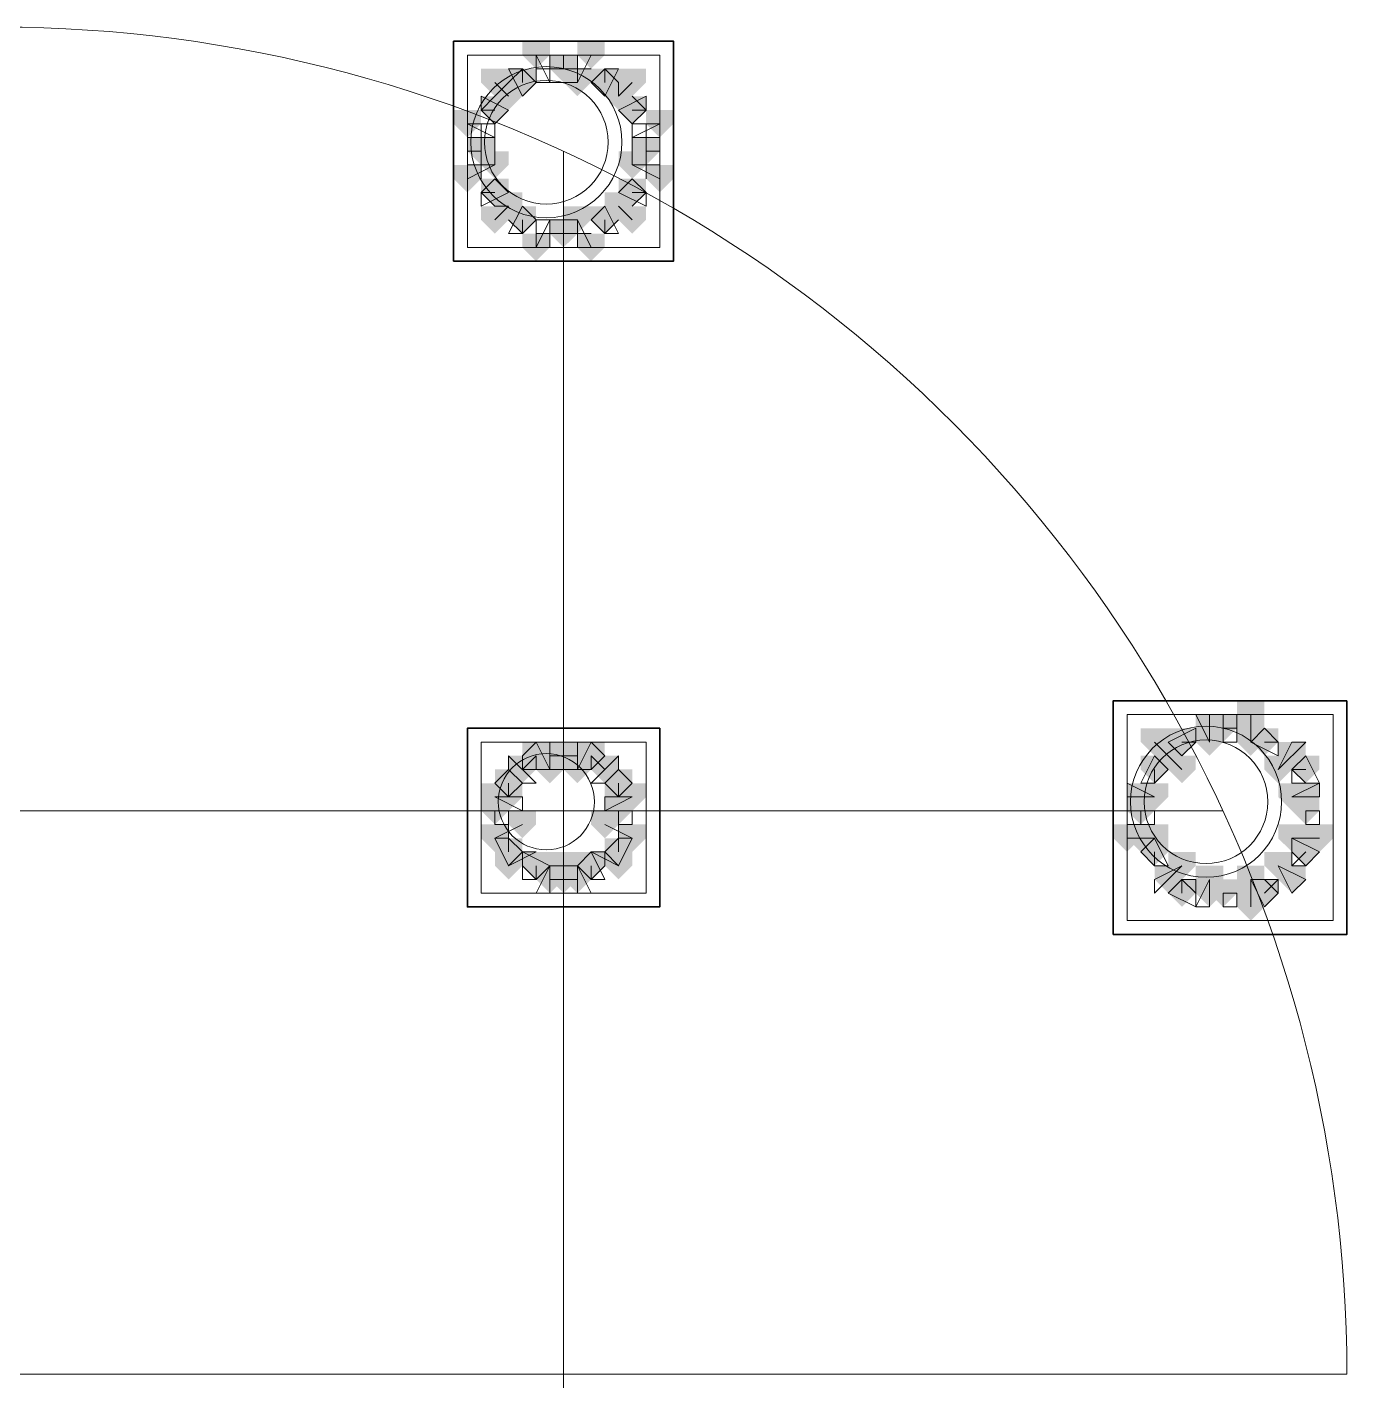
# Model space of a CAD drawing. Header units: millimetres. Extents: x 2315 to 4619, y 1334 to 1897.
# Drawn here: x 3486.15 to 3492.02, y 1541.67 to 1547.68 of the extents above; entities that cross this region are included whole.
import ezdxf

# ---------------------------------------------------------------- set-up
doc = ezdxf.new("R2010")
doc.units = ezdxf.units.MM
for name, color, linetype, true_color in [('PDF_10', 7, 'Continuous', 0x00b85c), ('PDF_AXIS', 7, 'Continuous', 0x00b85c), ('PDF_柱构件', 7, 'Continuous', 0x00b85c), ('PDF_转运站初步方案', 7, 'Continuous', 0x00b85c)]:
    doc.layers.add(name, color=color, linetype=linetype, true_color=true_color)
doc.layers.add('PDF_中心线层', color=1, linetype='Continuous')
doc.layers.add('PDF_粗实线层', color=7, linetype='Continuous')

msp = doc.modelspace()

# ---------------------------------------------------------------- hatches: boundary and pattern name
at = {"layer": 'PDF_10', "transparency": 33554559}
for points in [[(3488.5358, 1547.5601), (3488.4747, 1547.5601), (3488.4747, 1547.499), (3488.5358, 1547.4379), (3488.5969, 1547.499), (3488.5969, 1547.5601)], [(3488.5358, 1547.5601), (3488.4747, 1547.5601), (3488.4747, 1547.499), (3488.5358, 1547.4379), (3488.5969, 1547.499), (3488.5969, 1547.5601)], [(3488.3525, 1547.499), (3488.2915, 1547.499), (3488.2915, 1547.4379), (3488.3525, 1547.3768), (3488.4136, 1547.4379), (3488.4136, 1547.499)], [(3488.3525, 1547.499), (3488.2915, 1547.499), (3488.2915, 1547.4379), (3488.3525, 1547.3768), (3488.4136, 1547.4379), (3488.4136, 1547.499)], [(3488.719, 1547.499), (3488.6579, 1547.499), (3488.6579, 1547.4379), (3488.719, 1547.3768), (3488.7801, 1547.4379), (3488.7801, 1547.499)], [(3488.719, 1547.499), (3488.6579, 1547.499), (3488.6579, 1547.4379), (3488.719, 1547.3768), (3488.7801, 1547.4379), (3488.7801, 1547.499)], [(3488.2304, 1547.3768), (3488.1693, 1547.3768), (3488.1693, 1547.3157), (3488.2304, 1547.2547), (3488.2915, 1547.3157), (3488.2915, 1547.3768)], [(3488.2304, 1547.3768), (3488.1693, 1547.3768), (3488.1693, 1547.3157), (3488.2304, 1547.2547), (3488.2915, 1547.3157), (3488.2915, 1547.3768)], [(3488.8412, 1547.3768), (3488.7801, 1547.3768), (3488.7801, 1547.3157), (3488.8412, 1547.2547), (3488.9023, 1547.3157), (3488.9023, 1547.3768)], [(3488.8412, 1547.3768), (3488.7801, 1547.3768), (3488.7801, 1547.3157), (3488.8412, 1547.2547), (3488.9023, 1547.3157), (3488.9023, 1547.3768)], [(3488.1693, 1547.1936), (3488.1082, 1547.1936), (3488.1082, 1547.1325), (3488.1693, 1547.0714), (3488.2304, 1547.1325), (3488.2304, 1547.1936)], [(3488.1693, 1547.1936), (3488.1082, 1547.1936), (3488.1082, 1547.1325), (3488.1693, 1547.0714), (3488.2304, 1547.1325), (3488.2304, 1547.1936)], [(3488.9023, 1547.1936), (3488.8412, 1547.1936), (3488.8412, 1547.1325), (3488.9023, 1547.0714), (3488.9634, 1547.1325), (3488.9634, 1547.1936)], [(3488.9023, 1547.1936), (3488.8412, 1547.1936), (3488.8412, 1547.1325), (3488.9023, 1547.0714), (3488.9634, 1547.1325), (3488.9634, 1547.1936)], [(3488.2304, 1547.0103), (3488.1693, 1547.0103), (3488.1693, 1546.9493), (3488.2304, 1546.8882), (3488.2915, 1546.9493), (3488.2915, 1547.0103)], [(3488.2304, 1547.0103), (3488.1693, 1547.0103), (3488.1693, 1546.9493), (3488.2304, 1546.8882), (3488.2915, 1546.9493), (3488.2915, 1547.0103)], [(3488.8412, 1547.0103), (3488.7801, 1547.0103), (3488.7801, 1546.9493), (3488.8412, 1546.8882), (3488.9023, 1546.9493), (3488.9023, 1547.0103)], [(3488.8412, 1547.0103), (3488.7801, 1547.0103), (3488.7801, 1546.9493), (3488.8412, 1546.8882), (3488.9023, 1546.9493), (3488.9023, 1547.0103)], [(3488.3525, 1546.8882), (3488.2915, 1546.8882), (3488.2915, 1546.8271), (3488.3525, 1546.766), (3488.4136, 1546.8271), (3488.4136, 1546.8882)], [(3488.3525, 1546.8882), (3488.2915, 1546.8882), (3488.2915, 1546.8271), (3488.3525, 1546.766), (3488.4136, 1546.8271), (3488.4136, 1546.8882)], [(3488.719, 1546.8882), (3488.6579, 1546.8882), (3488.6579, 1546.8271), (3488.719, 1546.766), (3488.7801, 1546.8271), (3488.7801, 1546.8882)], [(3488.719, 1546.8882), (3488.6579, 1546.8882), (3488.6579, 1546.8271), (3488.719, 1546.766), (3488.7801, 1546.8271), (3488.7801, 1546.8882)], [(3488.5358, 1546.8271), (3488.4747, 1546.8271), (3488.4747, 1546.766), (3488.5358, 1546.7049), (3488.5969, 1546.766), (3488.5969, 1546.8271)], [(3488.5358, 1546.8271), (3488.4747, 1546.8271), (3488.4747, 1546.766), (3488.5358, 1546.7049), (3488.5969, 1546.766), (3488.5969, 1546.8271)], [(3491.4677, 1544.6282), (3491.4066, 1544.6282), (3491.4066, 1544.5671), (3491.4677, 1544.506), (3491.5288, 1544.5671), (3491.5288, 1544.6282)], [(3491.4677, 1544.6282), (3491.4066, 1544.6282), (3491.4066, 1544.5671), (3491.4677, 1544.506), (3491.5288, 1544.5671), (3491.5288, 1544.6282)], [(3491.2844, 1544.5671), (3491.2234, 1544.5671), (3491.2234, 1544.506), (3491.2844, 1544.4449), (3491.3455, 1544.506), (3491.3455, 1544.5671)], [(3491.2844, 1544.5671), (3491.2234, 1544.5671), (3491.2234, 1544.506), (3491.2844, 1544.4449), (3491.3455, 1544.506), (3491.3455, 1544.5671)], [(3491.2844, 1544.5671), (3491.2234, 1544.5671), (3491.2234, 1544.506), (3491.2844, 1544.4449), (3491.3455, 1544.506), (3491.3455, 1544.5671)], [(3491.6509, 1544.5671), (3491.5898, 1544.5671), (3491.5898, 1544.506), (3491.6509, 1544.4449), (3491.712, 1544.506), (3491.712, 1544.5671)], [(3491.6509, 1544.5671), (3491.5898, 1544.5671), (3491.5898, 1544.506), (3491.6509, 1544.4449), (3491.712, 1544.506), (3491.712, 1544.5671)], [(3488.4136, 1544.506), (3488.3525, 1544.506), (3488.3525, 1544.4449), (3488.4136, 1544.3839), (3488.4747, 1544.4449), (3488.4747, 1544.506)], [(3488.4136, 1544.506), (3488.3525, 1544.506), (3488.3525, 1544.4449), (3488.4136, 1544.3839), (3488.4747, 1544.4449), (3488.4747, 1544.506)], [(3488.5358, 1544.506), (3488.4747, 1544.506), (3488.4747, 1544.4449), (3488.5358, 1544.3839), (3488.5969, 1544.4449), (3488.5969, 1544.506)], [(3488.5358, 1544.506), (3488.4747, 1544.506), (3488.4747, 1544.4449), (3488.5358, 1544.3839), (3488.5969, 1544.4449), (3488.5969, 1544.506)], [(3488.6579, 1544.506), (3488.5969, 1544.506), (3488.5969, 1544.4449), (3488.6579, 1544.3839), (3488.719, 1544.4449), (3488.719, 1544.506)], [(3488.6579, 1544.506), (3488.5969, 1544.506), (3488.5969, 1544.4449), (3488.6579, 1544.3839), (3488.719, 1544.4449), (3488.719, 1544.506)], [(3491.1623, 1544.4449), (3491.1012, 1544.4449), (3491.1012, 1544.3839), (3491.1623, 1544.3228), (3491.2234, 1544.3839), (3491.2234, 1544.4449)], [(3491.1623, 1544.4449), (3491.1012, 1544.4449), (3491.1012, 1544.3839), (3491.1623, 1544.3228), (3491.2234, 1544.3839), (3491.2234, 1544.4449)], [(3491.1623, 1544.4449), (3491.1012, 1544.4449), (3491.1012, 1544.3839), (3491.1623, 1544.3228), (3491.2234, 1544.3839), (3491.2234, 1544.4449)], [(3491.8342, 1544.4449), (3491.7731, 1544.4449), (3491.7731, 1544.3839), (3491.8342, 1544.3228), (3491.8952, 1544.3839), (3491.8952, 1544.4449)], [(3491.8342, 1544.4449), (3491.7731, 1544.4449), (3491.7731, 1544.3839), (3491.8342, 1544.3228), (3491.8952, 1544.3839), (3491.8952, 1544.4449)], [(3488.2915, 1544.3839), (3488.2304, 1544.3839), (3488.2304, 1544.3228), (3488.2915, 1544.2617), (3488.3525, 1544.3228), (3488.3525, 1544.3839)], [(3488.2915, 1544.3839), (3488.2304, 1544.3839), (3488.2304, 1544.3228), (3488.2915, 1544.2617), (3488.3525, 1544.3228), (3488.3525, 1544.3839)], [(3488.2915, 1544.3839), (3488.2304, 1544.3839), (3488.2304, 1544.3228), (3488.2915, 1544.2617), (3488.3525, 1544.3228), (3488.3525, 1544.3839)], [(3488.7801, 1544.3839), (3488.719, 1544.3839), (3488.719, 1544.3228), (3488.7801, 1544.2617), (3488.8412, 1544.3228), (3488.8412, 1544.3839)], [(3488.7801, 1544.3839), (3488.719, 1544.3839), (3488.719, 1544.3228), (3488.7801, 1544.2617), (3488.8412, 1544.3228), (3488.8412, 1544.3839)], [(3488.7801, 1544.3839), (3488.719, 1544.3839), (3488.719, 1544.3228), (3488.7801, 1544.2617), (3488.8412, 1544.3228), (3488.8412, 1544.3839)], [(3488.2304, 1544.2617), (3488.1693, 1544.2617), (3488.1693, 1544.2006), (3488.2304, 1544.1395), (3488.2915, 1544.2006), (3488.2915, 1544.2617)], [(3488.2304, 1544.2617), (3488.1693, 1544.2617), (3488.1693, 1544.2006), (3488.2304, 1544.1395), (3488.2915, 1544.2006), (3488.2915, 1544.2617)], [(3488.7801, 1544.2617), (3488.719, 1544.2617), (3488.719, 1544.2006), (3488.7801, 1544.1395), (3488.8412, 1544.2006), (3488.8412, 1544.2617)], [(3488.7801, 1544.2617), (3488.719, 1544.2617), (3488.719, 1544.2006), (3488.7801, 1544.1395), (3488.8412, 1544.2006), (3488.8412, 1544.2617)], [(3491.1012, 1544.2617), (3491.0401, 1544.2617), (3491.0401, 1544.2006), (3491.1012, 1544.1395), (3491.1623, 1544.2006), (3491.1623, 1544.2617)], [(3491.1012, 1544.2617), (3491.0401, 1544.2617), (3491.0401, 1544.2006), (3491.1012, 1544.1395), (3491.1623, 1544.2006), (3491.1623, 1544.2617)], [(3491.8342, 1544.2617), (3491.7731, 1544.2617), (3491.7731, 1544.2006), (3491.8342, 1544.1395), (3491.8952, 1544.2006), (3491.8952, 1544.2617)], [(3491.8342, 1544.2617), (3491.7731, 1544.2617), (3491.7731, 1544.2006), (3491.8342, 1544.1395), (3491.8952, 1544.2006), (3491.8952, 1544.2617)], [(3488.2915, 1544.0784), (3488.2304, 1544.0784), (3488.2304, 1544.0174), (3488.2915, 1543.9563), (3488.3525, 1544.0174), (3488.3525, 1544.0784)], [(3488.2915, 1544.0784), (3488.2304, 1544.0784), (3488.2304, 1544.0174), (3488.2915, 1543.9563), (3488.3525, 1544.0174), (3488.3525, 1544.0784)], [(3488.7801, 1544.0784), (3488.719, 1544.0784), (3488.719, 1544.0174), (3488.7801, 1543.9563), (3488.8412, 1544.0174), (3488.8412, 1544.0784)], [(3488.7801, 1544.0784), (3488.719, 1544.0784), (3488.719, 1544.0174), (3488.7801, 1543.9563), (3488.8412, 1544.0174), (3488.8412, 1544.0784)], [(3491.1623, 1544.0784), (3491.1012, 1544.0784), (3491.1012, 1544.0174), (3491.1623, 1543.9563), (3491.2234, 1544.0174), (3491.2234, 1544.0784)], [(3491.1623, 1544.0784), (3491.1012, 1544.0784), (3491.1012, 1544.0174), (3491.1623, 1543.9563), (3491.2234, 1544.0174), (3491.2234, 1544.0784)], [(3491.8342, 1544.0784), (3491.7731, 1544.0784), (3491.7731, 1544.0174), (3491.8342, 1543.9563), (3491.8952, 1544.0174), (3491.8952, 1544.0784)], [(3491.8342, 1544.0784), (3491.7731, 1544.0784), (3491.7731, 1544.0174), (3491.8342, 1543.9563), (3491.8952, 1544.0174), (3491.8952, 1544.0784)], [(3488.4136, 1544.0174), (3488.3525, 1544.0174), (3488.3525, 1543.9563), (3488.4136, 1543.8952), (3488.4747, 1543.9563), (3488.4747, 1544.0174)], [(3488.4136, 1544.0174), (3488.3525, 1544.0174), (3488.3525, 1543.9563), (3488.4136, 1543.8952), (3488.4747, 1543.9563), (3488.4747, 1544.0174)], [(3488.6579, 1544.0174), (3488.5969, 1544.0174), (3488.5969, 1543.9563), (3488.6579, 1543.8952), (3488.719, 1543.9563), (3488.719, 1544.0174)], [(3488.6579, 1544.0174), (3488.5969, 1544.0174), (3488.5969, 1543.9563), (3488.6579, 1543.8952), (3488.719, 1543.9563), (3488.719, 1544.0174)], [(3488.5358, 1543.9563), (3488.4747, 1543.9563), (3488.4747, 1543.8952), (3488.5358, 1543.8341), (3488.5969, 1543.8952), (3488.5969, 1543.9563)], [(3488.5358, 1543.9563), (3488.4747, 1543.9563), (3488.4747, 1543.8952), (3488.5358, 1543.8341), (3488.5969, 1543.8952), (3488.5969, 1543.9563)], [(3491.2844, 1543.8952), (3491.2234, 1543.8952), (3491.2234, 1543.8341), (3491.2844, 1543.773), (3491.3455, 1543.8341), (3491.3455, 1543.8952)], [(3491.2844, 1543.8952), (3491.2234, 1543.8952), (3491.2234, 1543.8341), (3491.2844, 1543.773), (3491.3455, 1543.8341), (3491.3455, 1543.8952)], [(3491.4677, 1543.8952), (3491.4066, 1543.8952), (3491.4066, 1543.8341), (3491.4677, 1543.773), (3491.5288, 1543.8341), (3491.5288, 1543.8952)], [(3491.4677, 1543.8952), (3491.4066, 1543.8952), (3491.4066, 1543.8341), (3491.4677, 1543.773), (3491.5288, 1543.8341), (3491.5288, 1543.8952)], [(3491.6509, 1543.8952), (3491.5898, 1543.8952), (3491.5898, 1543.8341), (3491.6509, 1543.773), (3491.712, 1543.8341), (3491.712, 1543.8952)], [(3491.6509, 1543.8952), (3491.5898, 1543.8952), (3491.5898, 1543.8341), (3491.6509, 1543.773), (3491.712, 1543.8341), (3491.712, 1543.8952)]]:
    msp.add_hatch(color=256, dxfattribs=at).paths.add_polyline_path(points)
at = {"layer": 'PDF_柱构件', "transparency": 33554559}
for points in [[(3488.4136, 1547.6211), (3488.3525, 1547.6211), (3488.3525, 1547.5601), (3488.4136, 1547.499), (3488.4747, 1547.5601), (3488.4747, 1547.6211)], [(3488.6579, 1547.6211), (3488.5969, 1547.6211), (3488.5969, 1547.5601), (3488.6579, 1547.499), (3488.719, 1547.5601), (3488.719, 1547.6211)], [(3488.2304, 1547.499), (3488.1693, 1547.499), (3488.1693, 1547.4379), (3488.2304, 1547.3768), (3488.2915, 1547.4379), (3488.2915, 1547.499)], [(3488.5969, 1547.499), (3488.5358, 1547.499), (3488.5358, 1547.4379), (3488.5969, 1547.3768), (3488.6579, 1547.4379), (3488.6579, 1547.499)], [(3488.8412, 1547.499), (3488.7801, 1547.499), (3488.7801, 1547.4379), (3488.8412, 1547.3768), (3488.9023, 1547.4379), (3488.9023, 1547.499)], [(3488.2915, 1547.4379), (3488.2304, 1547.4379), (3488.2304, 1547.3768), (3488.2915, 1547.3157), (3488.3525, 1547.3768), (3488.3525, 1547.4379)], [(3488.7801, 1547.4379), (3488.719, 1547.4379), (3488.719, 1547.3768), (3488.7801, 1547.3157), (3488.8412, 1547.3768), (3488.8412, 1547.4379)], [(3488.1082, 1547.3157), (3488.0471, 1547.3157), (3488.0471, 1547.2547), (3488.1082, 1547.1936), (3488.1693, 1547.2547), (3488.1693, 1547.3157)], [(3488.9634, 1547.3157), (3488.9023, 1547.3157), (3488.9023, 1547.2547), (3488.9634, 1547.1936), (3489.0244, 1547.2547), (3489.0244, 1547.3157)], [(3488.2304, 1547.1325), (3488.1693, 1547.1325), (3488.1693, 1547.0714), (3488.2304, 1547.0103), (3488.2915, 1547.0714), (3488.2915, 1547.1325)], [(3488.8412, 1547.1325), (3488.7801, 1547.1325), (3488.7801, 1547.0714), (3488.8412, 1547.0103), (3488.9023, 1547.0714), (3488.9023, 1547.1325)], [(3488.1082, 1547.0714), (3488.0471, 1547.0714), (3488.0471, 1547.0103), (3488.1082, 1546.9493), (3488.1693, 1547.0103), (3488.1693, 1547.0714)], [(3488.9634, 1547.0714), (3488.9023, 1547.0714), (3488.9023, 1547.0103), (3488.9634, 1546.9493), (3489.0244, 1547.0103), (3489.0244, 1547.0714)], [(3488.2915, 1546.9493), (3488.2304, 1546.9493), (3488.2304, 1546.8882), (3488.2915, 1546.8271), (3488.3525, 1546.8882), (3488.3525, 1546.9493)], [(3488.7801, 1546.9493), (3488.719, 1546.9493), (3488.719, 1546.8882), (3488.7801, 1546.8271), (3488.8412, 1546.8882), (3488.8412, 1546.9493)], [(3488.7801, 1546.9493), (3488.719, 1546.9493), (3488.719, 1546.8882), (3488.7801, 1546.8271), (3488.8412, 1546.8882), (3488.8412, 1546.9493)], [(3488.2304, 1546.8882), (3488.1693, 1546.8882), (3488.1693, 1546.8271), (3488.2304, 1546.766), (3488.2915, 1546.8271), (3488.2915, 1546.8882)], [(3488.5969, 1546.8882), (3488.5358, 1546.8882), (3488.5358, 1546.8271), (3488.5969, 1546.766), (3488.6579, 1546.8271), (3488.6579, 1546.8882)], [(3488.8412, 1546.8882), (3488.7801, 1546.8882), (3488.7801, 1546.8271), (3488.8412, 1546.766), (3488.9023, 1546.8271), (3488.9023, 1546.8882)], [(3488.4136, 1546.766), (3488.3525, 1546.766), (3488.3525, 1546.7049), (3488.4136, 1546.6439), (3488.4747, 1546.7049), (3488.4747, 1546.766)], [(3488.6579, 1546.766), (3488.5969, 1546.766), (3488.5969, 1546.7049), (3488.6579, 1546.6439), (3488.719, 1546.7049), (3488.719, 1546.766)], [(3491.5898, 1544.6893), (3491.5288, 1544.6893), (3491.5288, 1544.6282), (3491.5898, 1544.5671), (3491.6509, 1544.6282), (3491.6509, 1544.6893)], [(3491.4066, 1544.6282), (3491.3455, 1544.6282), (3491.3455, 1544.5671), (3491.4066, 1544.506), (3491.4677, 1544.5671), (3491.4677, 1544.6282)], [(3491.5898, 1544.6282), (3491.5288, 1544.6282), (3491.5288, 1544.5671), (3491.5898, 1544.506), (3491.6509, 1544.5671), (3491.6509, 1544.6282)], [(3491.1623, 1544.5671), (3491.1012, 1544.5671), (3491.1012, 1544.506), (3491.1623, 1544.4449), (3491.2234, 1544.506), (3491.2234, 1544.5671)], [(3491.4066, 1544.5671), (3491.3455, 1544.5671), (3491.3455, 1544.506), (3491.4066, 1544.4449), (3491.4677, 1544.506), (3491.4677, 1544.5671)], [(3491.5898, 1544.5671), (3491.5288, 1544.5671), (3491.5288, 1544.506), (3491.5898, 1544.4449), (3491.6509, 1544.506), (3491.6509, 1544.5671)], [(3488.4747, 1544.506), (3488.4136, 1544.506), (3488.4136, 1544.4449), (3488.4747, 1544.3839), (3488.5358, 1544.4449), (3488.5358, 1544.506)], [(3488.5969, 1544.506), (3488.5358, 1544.506), (3488.5358, 1544.4449), (3488.5969, 1544.3839), (3488.6579, 1544.4449), (3488.6579, 1544.506)], [(3491.2234, 1544.506), (3491.1623, 1544.506), (3491.1623, 1544.4449), (3491.2234, 1544.3839), (3491.2844, 1544.4449), (3491.2844, 1544.506)], [(3491.7731, 1544.506), (3491.712, 1544.506), (3491.712, 1544.4449), (3491.7731, 1544.3839), (3491.8342, 1544.4449), (3491.8342, 1544.506)], [(3488.3525, 1544.4449), (3488.2915, 1544.4449), (3488.2915, 1544.3839), (3488.3525, 1544.3228), (3488.4136, 1544.3839), (3488.4136, 1544.4449)], [(3488.4747, 1544.4449), (3488.4136, 1544.4449), (3488.4136, 1544.3839), (3488.4747, 1544.3228), (3488.5358, 1544.3839), (3488.5358, 1544.4449)], [(3488.5969, 1544.4449), (3488.5358, 1544.4449), (3488.5358, 1544.3839), (3488.5969, 1544.3228), (3488.6579, 1544.3839), (3488.6579, 1544.4449)], [(3488.719, 1544.4449), (3488.6579, 1544.4449), (3488.6579, 1544.3839), (3488.719, 1544.3228), (3488.7801, 1544.3839), (3488.7801, 1544.4449)], [(3491.2844, 1544.4449), (3491.2234, 1544.4449), (3491.2234, 1544.3839), (3491.2844, 1544.3228), (3491.3455, 1544.3839), (3491.3455, 1544.4449)], [(3491.712, 1544.4449), (3491.6509, 1544.4449), (3491.6509, 1544.3839), (3491.712, 1544.3228), (3491.7731, 1544.3839), (3491.7731, 1544.4449)], [(3488.2304, 1544.3228), (3488.1693, 1544.3228), (3488.1693, 1544.2617), (3488.2304, 1544.2006), (3488.2915, 1544.2617), (3488.2915, 1544.3228)], [(3488.2915, 1544.3228), (3488.2304, 1544.3228), (3488.2304, 1544.2617), (3488.2915, 1544.2006), (3488.3525, 1544.2617), (3488.3525, 1544.3228)], [(3488.7801, 1544.3228), (3488.719, 1544.3228), (3488.719, 1544.2617), (3488.7801, 1544.2006), (3488.8412, 1544.2617), (3488.8412, 1544.3228)], [(3488.8412, 1544.3228), (3488.7801, 1544.3228), (3488.7801, 1544.2617), (3488.8412, 1544.2006), (3488.9023, 1544.2617), (3488.9023, 1544.3228)], [(3491.1012, 1544.3228), (3491.0401, 1544.3228), (3491.0401, 1544.2617), (3491.1012, 1544.2006), (3491.1623, 1544.2617), (3491.1623, 1544.3228)], [(3491.1623, 1544.3228), (3491.1012, 1544.3228), (3491.1012, 1544.2617), (3491.1623, 1544.2006), (3491.2234, 1544.2617), (3491.2234, 1544.3228)], [(3491.7731, 1544.3228), (3491.712, 1544.3228), (3491.712, 1544.2617), (3491.7731, 1544.2006), (3491.8342, 1544.2617), (3491.8342, 1544.3228)], [(3491.8342, 1544.3228), (3491.7731, 1544.3228), (3491.7731, 1544.2617), (3491.8342, 1544.2006), (3491.8952, 1544.2617), (3491.8952, 1544.3228)], [(3488.3525, 1544.2006), (3488.2915, 1544.2006), (3488.2915, 1544.1395), (3488.3525, 1544.0784), (3488.4136, 1544.1395), (3488.4136, 1544.2006)], [(3488.719, 1544.2006), (3488.6579, 1544.2006), (3488.6579, 1544.1395), (3488.719, 1544.0784), (3488.7801, 1544.1395), (3488.7801, 1544.2006)], [(3488.2304, 1544.1395), (3488.1693, 1544.1395), (3488.1693, 1544.0784), (3488.2304, 1544.0174), (3488.2915, 1544.0784), (3488.2915, 1544.1395)], [(3488.8412, 1544.1395), (3488.7801, 1544.1395), (3488.7801, 1544.0784), (3488.8412, 1544.0174), (3488.9023, 1544.0784), (3488.9023, 1544.1395)], [(3491.0401, 1544.1395), (3490.979, 1544.1395), (3490.979, 1544.0784), (3491.0401, 1544.0174), (3491.1012, 1544.0784), (3491.1012, 1544.1395)], [(3491.1012, 1544.1395), (3491.0401, 1544.1395), (3491.0401, 1544.0784), (3491.1012, 1544.0174), (3491.1623, 1544.0784), (3491.1623, 1544.1395)], [(3491.1623, 1544.1395), (3491.1012, 1544.1395), (3491.1012, 1544.0784), (3491.1623, 1544.0174), (3491.2234, 1544.0784), (3491.2234, 1544.1395)], [(3491.7731, 1544.1395), (3491.712, 1544.1395), (3491.712, 1544.0784), (3491.7731, 1544.0174), (3491.8342, 1544.0784), (3491.8342, 1544.1395)], [(3491.8342, 1544.1395), (3491.7731, 1544.1395), (3491.7731, 1544.0784), (3491.8342, 1544.0174), (3491.8952, 1544.0784), (3491.8952, 1544.1395)], [(3491.8952, 1544.1395), (3491.8342, 1544.1395), (3491.8342, 1544.0784), (3491.8952, 1544.0174), (3491.9563, 1544.0784), (3491.9563, 1544.1395)], [(3488.2915, 1544.0174), (3488.2304, 1544.0174), (3488.2304, 1543.9563), (3488.2915, 1543.8952), (3488.3525, 1543.9563), (3488.3525, 1544.0174)], [(3488.4747, 1544.0174), (3488.4136, 1544.0174), (3488.4136, 1543.9563), (3488.4747, 1543.8952), (3488.5358, 1543.9563), (3488.5358, 1544.0174)], [(3488.5969, 1544.0174), (3488.5358, 1544.0174), (3488.5358, 1543.9563), (3488.5969, 1543.8952), (3488.6579, 1543.9563), (3488.6579, 1544.0174)], [(3488.7801, 1544.0174), (3488.719, 1544.0174), (3488.719, 1543.9563), (3488.7801, 1543.8952), (3488.8412, 1543.9563), (3488.8412, 1544.0174)], [(3491.2844, 1544.0174), (3491.2234, 1544.0174), (3491.2234, 1543.9563), (3491.2844, 1543.8952), (3491.3455, 1543.9563), (3491.3455, 1544.0174)], [(3491.712, 1544.0174), (3491.6509, 1544.0174), (3491.6509, 1543.9563), (3491.712, 1543.8952), (3491.7731, 1543.9563), (3491.7731, 1544.0174)], [(3488.4747, 1543.9563), (3488.4136, 1543.9563), (3488.4136, 1543.8952), (3488.4747, 1543.8341), (3488.5358, 1543.8952), (3488.5358, 1543.9563)], [(3488.5969, 1543.9563), (3488.5358, 1543.9563), (3488.5358, 1543.8952), (3488.5969, 1543.8341), (3488.6579, 1543.8952), (3488.6579, 1543.9563)], [(3491.2234, 1543.9563), (3491.1623, 1543.9563), (3491.1623, 1543.8952), (3491.2234, 1543.8341), (3491.2844, 1543.8952), (3491.2844, 1543.9563)], [(3491.4066, 1543.9563), (3491.3455, 1543.9563), (3491.3455, 1543.8952), (3491.4066, 1543.8341), (3491.4677, 1543.8952), (3491.4677, 1543.9563)], [(3491.5898, 1543.9563), (3491.5288, 1543.9563), (3491.5288, 1543.8952), (3491.5898, 1543.8341), (3491.6509, 1543.8952), (3491.6509, 1543.9563)], [(3491.7731, 1543.9563), (3491.712, 1543.9563), (3491.712, 1543.8952), (3491.7731, 1543.8341), (3491.8342, 1543.8952), (3491.8342, 1543.9563)], [(3491.4066, 1543.8952), (3491.3455, 1543.8952), (3491.3455, 1543.8341), (3491.4066, 1543.773), (3491.4677, 1543.8341), (3491.4677, 1543.8952)], [(3491.5898, 1543.8952), (3491.5288, 1543.8952), (3491.5288, 1543.8341), (3491.5898, 1543.773), (3491.6509, 1543.8341), (3491.6509, 1543.8952)], [(3491.5898, 1543.8341), (3491.5288, 1543.8341), (3491.5288, 1543.773), (3491.5898, 1543.712), (3491.6509, 1543.773), (3491.6509, 1543.8341)]]:
    msp.add_hatch(color=256, dxfattribs=at).paths.add_polyline_path(points)
at = {"layer": 'PDF_转运站初步方案', "transparency": 33554559}
for points in [[(3488.5358, 1547.5601), (3488.4747, 1547.5601), (3488.4747, 1547.499), (3488.5358, 1547.4379), (3488.5969, 1547.499), (3488.5969, 1547.5601)], [(3488.5358, 1547.5601), (3488.4747, 1547.5601), (3488.4747, 1547.499), (3488.5358, 1547.4379), (3488.5969, 1547.499), (3488.5969, 1547.5601)], [(3488.3525, 1547.499), (3488.2915, 1547.499), (3488.2915, 1547.4379), (3488.3525, 1547.3768), (3488.4136, 1547.4379), (3488.4136, 1547.499)], [(3488.3525, 1547.499), (3488.2915, 1547.499), (3488.2915, 1547.4379), (3488.3525, 1547.3768), (3488.4136, 1547.4379), (3488.4136, 1547.499)], [(3488.719, 1547.499), (3488.6579, 1547.499), (3488.6579, 1547.4379), (3488.719, 1547.3768), (3488.7801, 1547.4379), (3488.7801, 1547.499)], [(3488.719, 1547.499), (3488.6579, 1547.499), (3488.6579, 1547.4379), (3488.719, 1547.3768), (3488.7801, 1547.4379), (3488.7801, 1547.499)], [(3488.2304, 1547.3768), (3488.1693, 1547.3768), (3488.1693, 1547.3157), (3488.2304, 1547.2547), (3488.2915, 1547.3157), (3488.2915, 1547.3768)], [(3488.2304, 1547.3768), (3488.1693, 1547.3768), (3488.1693, 1547.3157), (3488.2304, 1547.2547), (3488.2915, 1547.3157), (3488.2915, 1547.3768)], [(3488.8412, 1547.3768), (3488.7801, 1547.3768), (3488.7801, 1547.3157), (3488.8412, 1547.2547), (3488.9023, 1547.3157), (3488.9023, 1547.3768)], [(3488.8412, 1547.3768), (3488.7801, 1547.3768), (3488.7801, 1547.3157), (3488.8412, 1547.2547), (3488.9023, 1547.3157), (3488.9023, 1547.3768)], [(3488.1693, 1547.1936), (3488.1082, 1547.1936), (3488.1082, 1547.1325), (3488.1693, 1547.0714), (3488.2304, 1547.1325), (3488.2304, 1547.1936)], [(3488.1693, 1547.1936), (3488.1082, 1547.1936), (3488.1082, 1547.1325), (3488.1693, 1547.0714), (3488.2304, 1547.1325), (3488.2304, 1547.1936)], [(3488.9023, 1547.1936), (3488.8412, 1547.1936), (3488.8412, 1547.1325), (3488.9023, 1547.0714), (3488.9634, 1547.1325), (3488.9634, 1547.1936)], [(3488.9023, 1547.1936), (3488.8412, 1547.1936), (3488.8412, 1547.1325), (3488.9023, 1547.0714), (3488.9634, 1547.1325), (3488.9634, 1547.1936)], [(3488.2304, 1547.0103), (3488.1693, 1547.0103), (3488.1693, 1546.9493), (3488.2304, 1546.8882), (3488.2915, 1546.9493), (3488.2915, 1547.0103)], [(3488.2304, 1547.0103), (3488.1693, 1547.0103), (3488.1693, 1546.9493), (3488.2304, 1546.8882), (3488.2915, 1546.9493), (3488.2915, 1547.0103)], [(3488.8412, 1547.0103), (3488.7801, 1547.0103), (3488.7801, 1546.9493), (3488.8412, 1546.8882), (3488.9023, 1546.9493), (3488.9023, 1547.0103)], [(3488.8412, 1547.0103), (3488.7801, 1547.0103), (3488.7801, 1546.9493), (3488.8412, 1546.8882), (3488.9023, 1546.9493), (3488.9023, 1547.0103)], [(3488.3525, 1546.8882), (3488.2915, 1546.8882), (3488.2915, 1546.8271), (3488.3525, 1546.766), (3488.4136, 1546.8271), (3488.4136, 1546.8882)], [(3488.3525, 1546.8882), (3488.2915, 1546.8882), (3488.2915, 1546.8271), (3488.3525, 1546.766), (3488.4136, 1546.8271), (3488.4136, 1546.8882)], [(3488.719, 1546.8882), (3488.6579, 1546.8882), (3488.6579, 1546.8271), (3488.719, 1546.766), (3488.7801, 1546.8271), (3488.7801, 1546.8882)], [(3488.719, 1546.8882), (3488.6579, 1546.8882), (3488.6579, 1546.8271), (3488.719, 1546.766), (3488.7801, 1546.8271), (3488.7801, 1546.8882)], [(3488.5358, 1546.8271), (3488.4747, 1546.8271), (3488.4747, 1546.766), (3488.5358, 1546.7049), (3488.5969, 1546.766), (3488.5969, 1546.8271)], [(3488.5358, 1546.8271), (3488.4747, 1546.8271), (3488.4747, 1546.766), (3488.5358, 1546.7049), (3488.5969, 1546.766), (3488.5969, 1546.8271)], [(3491.4677, 1544.6282), (3491.4066, 1544.6282), (3491.4066, 1544.5671), (3491.4677, 1544.506), (3491.5288, 1544.5671), (3491.5288, 1544.6282)], [(3491.4677, 1544.6282), (3491.4066, 1544.6282), (3491.4066, 1544.5671), (3491.4677, 1544.506), (3491.5288, 1544.5671), (3491.5288, 1544.6282)], [(3491.2844, 1544.5671), (3491.2234, 1544.5671), (3491.2234, 1544.506), (3491.2844, 1544.4449), (3491.3455, 1544.506), (3491.3455, 1544.5671)], [(3491.2844, 1544.5671), (3491.2234, 1544.5671), (3491.2234, 1544.506), (3491.2844, 1544.4449), (3491.3455, 1544.506), (3491.3455, 1544.5671)], [(3491.6509, 1544.5671), (3491.5898, 1544.5671), (3491.5898, 1544.506), (3491.6509, 1544.4449), (3491.712, 1544.506), (3491.712, 1544.5671)], [(3491.6509, 1544.5671), (3491.5898, 1544.5671), (3491.5898, 1544.506), (3491.6509, 1544.4449), (3491.712, 1544.506), (3491.712, 1544.5671)], [(3488.4136, 1544.506), (3488.3525, 1544.506), (3488.3525, 1544.4449), (3488.4136, 1544.3839), (3488.4747, 1544.4449), (3488.4747, 1544.506)], [(3488.4136, 1544.506), (3488.3525, 1544.506), (3488.3525, 1544.4449), (3488.4136, 1544.3839), (3488.4747, 1544.4449), (3488.4747, 1544.506)], [(3488.5358, 1544.506), (3488.4747, 1544.506), (3488.4747, 1544.4449), (3488.5358, 1544.3839), (3488.5969, 1544.4449), (3488.5969, 1544.506)], [(3488.5358, 1544.506), (3488.4747, 1544.506), (3488.4747, 1544.4449), (3488.5358, 1544.3839), (3488.5969, 1544.4449), (3488.5969, 1544.506)], [(3488.6579, 1544.506), (3488.5969, 1544.506), (3488.5969, 1544.4449), (3488.6579, 1544.3839), (3488.719, 1544.4449), (3488.719, 1544.506)], [(3488.6579, 1544.506), (3488.5969, 1544.506), (3488.5969, 1544.4449), (3488.6579, 1544.3839), (3488.719, 1544.4449), (3488.719, 1544.506)], [(3491.1623, 1544.4449), (3491.1012, 1544.4449), (3491.1012, 1544.3839), (3491.1623, 1544.3228), (3491.2234, 1544.3839), (3491.2234, 1544.4449)], [(3491.1623, 1544.4449), (3491.1012, 1544.4449), (3491.1012, 1544.3839), (3491.1623, 1544.3228), (3491.2234, 1544.3839), (3491.2234, 1544.4449)], [(3491.8342, 1544.4449), (3491.7731, 1544.4449), (3491.7731, 1544.3839), (3491.8342, 1544.3228), (3491.8952, 1544.3839), (3491.8952, 1544.4449)], [(3491.8342, 1544.4449), (3491.7731, 1544.4449), (3491.7731, 1544.3839), (3491.8342, 1544.3228), (3491.8952, 1544.3839), (3491.8952, 1544.4449)], [(3488.2915, 1544.3839), (3488.2304, 1544.3839), (3488.2304, 1544.3228), (3488.2915, 1544.2617), (3488.3525, 1544.3228), (3488.3525, 1544.3839)], [(3488.2915, 1544.3839), (3488.2304, 1544.3839), (3488.2304, 1544.3228), (3488.2915, 1544.2617), (3488.3525, 1544.3228), (3488.3525, 1544.3839)], [(3488.7801, 1544.3839), (3488.719, 1544.3839), (3488.719, 1544.3228), (3488.7801, 1544.2617), (3488.8412, 1544.3228), (3488.8412, 1544.3839)], [(3488.7801, 1544.3839), (3488.719, 1544.3839), (3488.719, 1544.3228), (3488.7801, 1544.2617), (3488.8412, 1544.3228), (3488.8412, 1544.3839)], [(3488.2304, 1544.2617), (3488.1693, 1544.2617), (3488.1693, 1544.2006), (3488.2304, 1544.1395), (3488.2915, 1544.2006), (3488.2915, 1544.2617)], [(3488.2304, 1544.2617), (3488.1693, 1544.2617), (3488.1693, 1544.2006), (3488.2304, 1544.1395), (3488.2915, 1544.2006), (3488.2915, 1544.2617)], [(3488.7801, 1544.2617), (3488.719, 1544.2617), (3488.719, 1544.2006), (3488.7801, 1544.1395), (3488.8412, 1544.2006), (3488.8412, 1544.2617)], [(3488.7801, 1544.2617), (3488.719, 1544.2617), (3488.719, 1544.2006), (3488.7801, 1544.1395), (3488.8412, 1544.2006), (3488.8412, 1544.2617)], [(3491.1012, 1544.2617), (3491.0401, 1544.2617), (3491.0401, 1544.2006), (3491.1012, 1544.1395), (3491.1623, 1544.2006), (3491.1623, 1544.2617)], [(3491.1012, 1544.2617), (3491.0401, 1544.2617), (3491.0401, 1544.2006), (3491.1012, 1544.1395), (3491.1623, 1544.2006), (3491.1623, 1544.2617)], [(3491.8342, 1544.2617), (3491.7731, 1544.2617), (3491.7731, 1544.2006), (3491.8342, 1544.1395), (3491.8952, 1544.2006), (3491.8952, 1544.2617)], [(3491.8342, 1544.2617), (3491.7731, 1544.2617), (3491.7731, 1544.2006), (3491.8342, 1544.1395), (3491.8952, 1544.2006), (3491.8952, 1544.2617)], [(3488.2915, 1544.0784), (3488.2304, 1544.0784), (3488.2304, 1544.0174), (3488.2915, 1543.9563), (3488.3525, 1544.0174), (3488.3525, 1544.0784)], [(3488.2915, 1544.0784), (3488.2304, 1544.0784), (3488.2304, 1544.0174), (3488.2915, 1543.9563), (3488.3525, 1544.0174), (3488.3525, 1544.0784)], [(3488.7801, 1544.0784), (3488.719, 1544.0784), (3488.719, 1544.0174), (3488.7801, 1543.9563), (3488.8412, 1544.0174), (3488.8412, 1544.0784)], [(3488.7801, 1544.0784), (3488.719, 1544.0784), (3488.719, 1544.0174), (3488.7801, 1543.9563), (3488.8412, 1544.0174), (3488.8412, 1544.0784)], [(3491.1623, 1544.0784), (3491.1012, 1544.0784), (3491.1012, 1544.0174), (3491.1623, 1543.9563), (3491.2234, 1544.0174), (3491.2234, 1544.0784)], [(3491.1623, 1544.0784), (3491.1012, 1544.0784), (3491.1012, 1544.0174), (3491.1623, 1543.9563), (3491.2234, 1544.0174), (3491.2234, 1544.0784)], [(3491.8342, 1544.0784), (3491.7731, 1544.0784), (3491.7731, 1544.0174), (3491.8342, 1543.9563), (3491.8952, 1544.0174), (3491.8952, 1544.0784)], [(3491.8342, 1544.0784), (3491.7731, 1544.0784), (3491.7731, 1544.0174), (3491.8342, 1543.9563), (3491.8952, 1544.0174), (3491.8952, 1544.0784)], [(3488.4136, 1544.0174), (3488.3525, 1544.0174), (3488.3525, 1543.9563), (3488.4136, 1543.8952), (3488.4747, 1543.9563), (3488.4747, 1544.0174)], [(3488.4136, 1544.0174), (3488.3525, 1544.0174), (3488.3525, 1543.9563), (3488.4136, 1543.8952), (3488.4747, 1543.9563), (3488.4747, 1544.0174)], [(3488.6579, 1544.0174), (3488.5969, 1544.0174), (3488.5969, 1543.9563), (3488.6579, 1543.8952), (3488.719, 1543.9563), (3488.719, 1544.0174)], [(3488.6579, 1544.0174), (3488.5969, 1544.0174), (3488.5969, 1543.9563), (3488.6579, 1543.8952), (3488.719, 1543.9563), (3488.719, 1544.0174)], [(3488.5358, 1543.9563), (3488.4747, 1543.9563), (3488.4747, 1543.8952), (3488.5358, 1543.8341), (3488.5969, 1543.8952), (3488.5969, 1543.9563)], [(3488.5358, 1543.9563), (3488.4747, 1543.9563), (3488.4747, 1543.8952), (3488.5358, 1543.8341), (3488.5969, 1543.8952), (3488.5969, 1543.9563)], [(3491.2844, 1543.8952), (3491.2234, 1543.8952), (3491.2234, 1543.8341), (3491.2844, 1543.773), (3491.3455, 1543.8341), (3491.3455, 1543.8952)], [(3491.2844, 1543.8952), (3491.2234, 1543.8952), (3491.2234, 1543.8341), (3491.2844, 1543.773), (3491.3455, 1543.8341), (3491.3455, 1543.8952)], [(3491.4677, 1543.8952), (3491.4066, 1543.8952), (3491.4066, 1543.8341), (3491.4677, 1543.773), (3491.5288, 1543.8341), (3491.5288, 1543.8952)], [(3491.4677, 1543.8952), (3491.4066, 1543.8952), (3491.4066, 1543.8341), (3491.4677, 1543.773), (3491.5288, 1543.8341), (3491.5288, 1543.8952)], [(3491.6509, 1543.8952), (3491.5898, 1543.8952), (3491.5898, 1543.8341), (3491.6509, 1543.773), (3491.712, 1543.8341), (3491.712, 1543.8952)], [(3491.6509, 1543.8952), (3491.5898, 1543.8952), (3491.5898, 1543.8341), (3491.6509, 1543.773), (3491.712, 1543.8341), (3491.712, 1543.8952)]]:
    msp.add_hatch(color=256, dxfattribs=at).paths.add_polyline_path(points)

# ---------------------------------------------------------------- linework, layer by layer
at = {"layer": 'PDF_10', "lineweight": 18}
for points in [[(3488.5358, 1547.499), (3488.5358, 1547.5601)], [(3488.2915, 1547.4379), (3488.3525, 1547.499), (3488.3525, 1547.4379)], [(3488.4747, 1547.499), (3488.5969, 1547.499)], [(3488.719, 1547.4379), (3488.719, 1547.499), (3488.7801, 1547.4379)], [(3488.2304, 1547.3157), (3488.1693, 1547.3157), (3488.2304, 1547.3768)], [(3488.8412, 1547.3768), (3488.9023, 1547.3157), (3488.8412, 1547.3157)], [(3488.1693, 1547.0714), (3488.1693, 1547.1936)], [(3488.9023, 1547.1936), (3488.9023, 1547.0714)], [(3488.1693, 1547.1325), (3488.1082, 1547.1325)], [(3488.9023, 1547.1325), (3488.9634, 1547.1325)], [(3488.2304, 1546.8882), (3488.1693, 1546.9493), (3488.2304, 1546.9493)], [(3488.8412, 1546.9493), (3488.9023, 1546.9493), (3488.8412, 1546.8882)], [(3488.3525, 1546.8271), (3488.3525, 1546.766), (3488.2915, 1546.8271)], [(3488.7801, 1546.8271), (3488.719, 1546.766), (3488.719, 1546.8271)], [(3488.5969, 1546.766), (3488.4747, 1546.766)], [(3488.5358, 1546.766), (3488.5358, 1546.7049)], [(3491.5288, 1544.5671), (3491.4677, 1544.5671), (3491.4677, 1544.506)], [(3488.5358, 1544.4449), (3488.5358, 1544.506)], [(3491.3455, 1544.506), (3491.2844, 1544.506)], [(3491.712, 1544.506), (3491.6509, 1544.506), (3491.712, 1544.506)], [(3488.4136, 1544.3839), (3488.4136, 1544.4449), (3488.3525, 1544.3839)], [(3488.5969, 1544.4449), (3488.4747, 1544.4449)], [(3488.719, 1544.3839), (3488.6579, 1544.4449), (3488.6579, 1544.3839)], [(3491.1623, 1544.3839), (3491.1623, 1544.3228)], [(3491.8342, 1544.3228), (3491.7731, 1544.3839), (3491.8342, 1544.3839)], [(3488.2915, 1544.3228), (3488.2915, 1544.2617)], [(3488.7801, 1544.2617), (3488.7801, 1544.3228)], [(3488.2915, 1544.2006), (3488.2304, 1544.2006), (3488.2304, 1544.1395)], [(3488.7801, 1544.1395), (3488.7801, 1544.2006), (3488.8412, 1544.2006)], [(3491.1623, 1544.2006), (3491.1012, 1544.2006), (3491.1012, 1544.1395)], [(3491.8342, 1544.1395), (3491.8342, 1544.2006), (3491.8952, 1544.2006)], [(3488.2915, 1544.0174), (3488.2915, 1544.0784), (3488.2915, 1544.0174)], [(3488.7801, 1544.0174), (3488.7801, 1544.0784), (3488.7801, 1544.0174)], [(3491.1623, 1543.9563), (3491.1623, 1544.0174), (3491.1623, 1543.9563)], [(3491.7731, 1543.9563), (3491.8342, 1544.0174)], [(3491.7731, 1544.0174), (3491.8342, 1543.9563)], [(3488.3525, 1543.9563), (3488.4136, 1543.8952), (3488.4136, 1543.9563)], [(3488.5358, 1543.9563), (3488.5358, 1543.8952)], [(3488.6579, 1543.9563), (3488.6579, 1543.8952), (3488.719, 1543.9563)], [(3488.4747, 1543.8952), (3488.5969, 1543.8952)], [(3491.2844, 1543.8341), (3491.2844, 1543.8952), (3491.3455, 1543.8341)], [(3491.6509, 1543.8341), (3491.712, 1543.8952)], [(3491.6509, 1543.8952), (3491.712, 1543.8341)], [(3491.4677, 1543.773), (3491.4677, 1543.8341), (3491.5288, 1543.8341)]]:
    msp.add_lwpolyline(points, dxfattribs=at)
at = {"layer": 'PDF_AXIS', "lineweight": 18}
for points in [[(3488.1082, 1547.5601), (3488.1082, 1546.7049), (3488.9634, 1546.7049), (3488.9634, 1547.5601)], [(3491.9563, 1544.6282), (3491.9563, 1543.712), (3491.0401, 1543.712), (3491.0401, 1544.6282)], [(3488.9023, 1544.506), (3488.9023, 1543.8341), (3488.1693, 1543.8341), (3488.1693, 1544.506)]]:
    msp.add_lwpolyline(points, close=True, dxfattribs=at)
at = {"layer": 'PDF_中心线层', "color": 112, "lineweight": 18, "true_color": 0x00b85c}
for points in [[(3488.5358, 1547.1325), (3488.5358, 1536.199)], [(3480.5952, 1544.2006), (3491.4677, 1544.2006)], [(3492.0174, 1541.6963), (3480.0455, 1541.6963), (3492.0174, 1541.6963)]]:
    msp.add_lwpolyline(points, dxfattribs=at)
msp.add_arc((3486.0236, 1541.6905), 5.9938, 0.05486, 119.86945, dxfattribs=at)
at = {"layer": 'PDF_柱构件', "lineweight": 18}
for points in [[(3488.4136, 1547.5601), (3488.4136, 1547.4379), (3488.4747, 1547.4379)], [(3488.4747, 1547.4379), (3488.5969, 1547.4379), (3488.5969, 1547.5601), (3488.4747, 1547.5601)], [(3488.6579, 1547.5601), (3488.5969, 1547.4379)], [(3488.3525, 1547.3768), (3488.4136, 1547.4379), (3488.3525, 1547.499), (3488.2915, 1547.499)], [(3488.6579, 1547.4379), (3488.719, 1547.3768), (3488.7801, 1547.499), (3488.719, 1547.499)], [(3488.2304, 1547.4379), (3488.2915, 1547.3768)], [(3488.8412, 1547.4379), (3488.7801, 1547.3768)], [(3488.2304, 1547.2547), (3488.2915, 1547.3157), (3488.1693, 1547.3768), (3488.1693, 1547.3157)], [(3488.7801, 1547.3157), (3488.8412, 1547.2547), (3488.9023, 1547.3157), (3488.9023, 1547.3768)], [(3488.1082, 1547.2547), (3488.2304, 1547.1936), (3488.2304, 1547.2547)], [(3488.9634, 1547.2547), (3488.8412, 1547.2547), (3488.8412, 1547.1936)], [(3488.2304, 1547.0714), (3488.2304, 1547.1936), (3488.1082, 1547.1936), (3488.1082, 1547.0714)], [(3488.8412, 1547.1936), (3488.8412, 1547.0714), (3488.9634, 1547.0714), (3488.9634, 1547.1936)], [(3488.1082, 1547.0103), (3488.2304, 1547.0714)], [(3488.9634, 1547.0103), (3488.8412, 1547.0714)], [(3488.2915, 1546.9493), (3488.2304, 1547.0103), (3488.1693, 1546.9493), (3488.1693, 1546.8882)], [(3488.8412, 1547.0103), (3488.7801, 1546.9493), (3488.9023, 1546.8882), (3488.9023, 1546.9493)], [(3488.2304, 1546.8271), (3488.2915, 1546.8882)], [(3488.4136, 1546.8271), (3488.3525, 1546.8882), (3488.2915, 1546.766), (3488.3525, 1546.766)], [(3488.719, 1546.8882), (3488.6579, 1546.8271), (3488.719, 1546.766), (3488.7801, 1546.766)], [(3488.8412, 1546.8271), (3488.7801, 1546.8882)], [(3488.4136, 1546.7049), (3488.4747, 1546.8271), (3488.4136, 1546.8271)], [(3488.5969, 1546.8271), (3488.4747, 1546.8271), (3488.4747, 1546.7049), (3488.5969, 1546.7049)], [(3488.6579, 1546.7049), (3488.5969, 1546.8271)], [(3491.4066, 1544.6282), (3491.4066, 1544.506), (3491.3455, 1544.6282)], [(3491.5288, 1544.506), (3491.4677, 1544.506), (3491.4677, 1544.6282), (3491.5288, 1544.6282)], [(3491.5898, 1544.6282), (3491.5898, 1544.506)], [(3491.3455, 1544.506), (3491.2844, 1544.4449), (3491.2234, 1544.506), (3491.3455, 1544.5671)], [(3491.712, 1544.4449), (3491.5898, 1544.506), (3491.6509, 1544.5671), (3491.712, 1544.506)], [(3488.4747, 1544.3839), (3488.3525, 1544.3839), (3488.3525, 1544.4449), (3488.4136, 1544.506)], [(3488.4747, 1544.506), (3488.4747, 1544.3839), (3488.4136, 1544.506)], [(3488.5969, 1544.3839), (3488.4747, 1544.3839), (3488.4747, 1544.506), (3488.5969, 1544.506)], [(3488.6579, 1544.506), (3488.5969, 1544.3839), (3488.5969, 1544.506)], [(3488.6579, 1544.3839), (3488.5969, 1544.3839), (3488.6579, 1544.506), (3488.719, 1544.4449)], [(3491.1623, 1544.506), (3491.2844, 1544.3839)], [(3491.8342, 1544.506), (3491.712, 1544.3839), (3491.7731, 1544.506)], [(3488.2915, 1544.4449), (3488.4136, 1544.3228), (3488.3525, 1544.3228), (3488.2915, 1544.3839)], [(3488.7801, 1544.3839), (3488.719, 1544.3228), (3488.6579, 1544.3228), (3488.7801, 1544.4449)], [(3491.2234, 1544.3839), (3491.1623, 1544.3228), (3491.1012, 1544.3228), (3491.1623, 1544.4449)], [(3491.7731, 1544.3228), (3491.7731, 1544.3839), (3491.8342, 1544.4449), (3491.8952, 1544.3228)], [(3488.3525, 1544.3228), (3488.2915, 1544.2617), (3488.2304, 1544.3228), (3488.2915, 1544.3839)], [(3488.7801, 1544.2617), (3488.719, 1544.3228), (3488.7801, 1544.3839), (3488.8412, 1544.3228)], [(3491.0401, 1544.3228), (3491.1623, 1544.2617), (3491.0401, 1544.2617)], [(3491.8952, 1544.2617), (3491.7731, 1544.2617), (3491.8952, 1544.3228)], [(3488.2304, 1544.2617), (3488.3525, 1544.2617), (3488.3525, 1544.2006)], [(3488.8412, 1544.2617), (3488.719, 1544.2006), (3488.719, 1544.2617)], [(3488.2915, 1544.2006), (3488.2915, 1544.1395), (3488.2304, 1544.1395), (3488.2304, 1544.2006)], [(3488.7801, 1544.1395), (3488.7801, 1544.2006), (3488.8412, 1544.2006), (3488.8412, 1544.1395)], [(3491.1623, 1544.2006), (3491.1623, 1544.1395), (3491.0401, 1544.1395), (3491.0401, 1544.2006)], [(3491.8342, 1544.1395), (3491.8342, 1544.2006), (3491.8952, 1544.2006), (3491.8952, 1544.1395)], [(3488.2304, 1544.0784), (3488.3525, 1544.1395)], [(3488.8412, 1544.0784), (3488.719, 1544.1395)], [(3488.2915, 1544.0784), (3488.3525, 1544.0174), (3488.2915, 1543.9563), (3488.2304, 1544.0784)], [(3488.719, 1544.0174), (3488.7801, 1544.0784), (3488.8412, 1544.0784), (3488.7801, 1543.9563)], [(3491.0401, 1544.0784), (3491.1623, 1544.0784)], [(3491.1623, 1544.0784), (3491.2234, 1543.9563), (3491.1623, 1543.9563), (3491.1012, 1544.0174)], [(3491.8952, 1544.0784), (3491.7731, 1544.0784)], [(3491.7731, 1543.9563), (3491.7731, 1544.0784), (3491.8952, 1544.0174), (3491.8342, 1543.9563)], [(3488.2915, 1543.9563), (3488.3525, 1544.0174), (3488.4136, 1544.0174)], [(3488.3525, 1544.0174), (3488.4747, 1543.9563), (3488.4136, 1543.8952), (3488.3525, 1543.8952)], [(3488.5969, 1543.9563), (3488.6579, 1544.0174), (3488.719, 1543.8952), (3488.6579, 1543.8952)], [(3488.7801, 1543.9563), (3488.6579, 1544.0174), (3488.719, 1544.0174)], [(3488.4136, 1543.8341), (3488.4747, 1543.9563), (3488.4747, 1543.8341)], [(3488.4747, 1543.9563), (3488.5969, 1543.9563), (3488.5969, 1543.8341), (3488.4747, 1543.8341)], [(3488.5969, 1543.8341), (3488.5969, 1543.9563), (3488.6579, 1543.8341)], [(3491.1623, 1543.8952), (3491.2844, 1543.9563), (3491.1623, 1543.8341)], [(3491.7731, 1543.8341), (3491.712, 1543.9563), (3491.8342, 1543.8952)], [(3491.2844, 1543.8952), (3491.3455, 1543.8952), (3491.3455, 1543.773), (3491.2234, 1543.8341)], [(3491.3455, 1543.773), (3491.4066, 1543.8952), (3491.4066, 1543.773)], [(3491.5898, 1543.773), (3491.5898, 1543.8952)], [(3491.5898, 1543.8952), (3491.712, 1543.8952), (3491.712, 1543.8341), (3491.6509, 1543.773)], [(3491.4677, 1543.8341), (3491.5288, 1543.8341), (3491.5288, 1543.773), (3491.4677, 1543.773)]]:
    msp.add_lwpolyline(points, close=True, dxfattribs=at)
for points in [[(3488.4136, 1547.499), (3488.4747, 1547.499)], [(3488.5969, 1547.499), (3488.6579, 1547.499)], [(3488.2304, 1547.3768), (3488.2915, 1547.4379)], [(3488.7801, 1547.4379), (3488.7801, 1547.3768)], [(3488.1693, 1547.1936), (3488.1693, 1547.2547)], [(3488.9023, 1547.2547), (3488.9023, 1547.1936)], [(3488.1693, 1547.0103), (3488.1693, 1547.0714)], [(3488.9023, 1547.0714), (3488.9023, 1547.0103)], [(3488.2915, 1546.8882), (3488.2304, 1546.8882)], [(3488.4747, 1546.766), (3488.4136, 1546.766)], [(3488.6579, 1546.766), (3488.5969, 1546.766)], [(3488.2915, 1544.1395), (3488.2915, 1544.0784)], [(3488.7801, 1544.0784), (3488.7801, 1544.1395)], [(3488.3525, 1544.0174), (3488.3525, 1543.9563)], [(3488.719, 1543.9563), (3488.719, 1544.0174)]]:
    msp.add_lwpolyline(points, dxfattribs=at)
at = {"layer": 'PDF_粗实线层', "color": 112, "lineweight": 35, "true_color": 0x00b85c}
for points in [[(3488.0471, 1547.6211), (3488.0471, 1546.6439), (3489.0244, 1546.6439), (3489.0244, 1547.6211)], [(3492.0174, 1544.6893), (3492.0174, 1543.6509), (3490.979, 1543.6509), (3490.979, 1544.6893)], [(3488.9634, 1544.5671), (3488.1082, 1544.5671), (3488.1082, 1543.773), (3488.9634, 1543.773)]]:
    msp.add_lwpolyline(points, close=True, dxfattribs=at)
at = {"layer": 'PDF_转运站初步方案', "lineweight": 18}
for centre, radius in [((3488.4591, 1547.1726), 0.3359), ((3488.4591, 1547.1726), 0.2749), ((3491.3911, 1544.2406), 0.3359), ((3491.3911, 1544.2406), 0.2749), ((3488.4591, 1544.2406), 0.2138), ((3488.4591, 1544.2406), 0.2138)]:
    msp.add_circle(centre, radius, dxfattribs=at)

doc.saveas('drawing.dxf')
